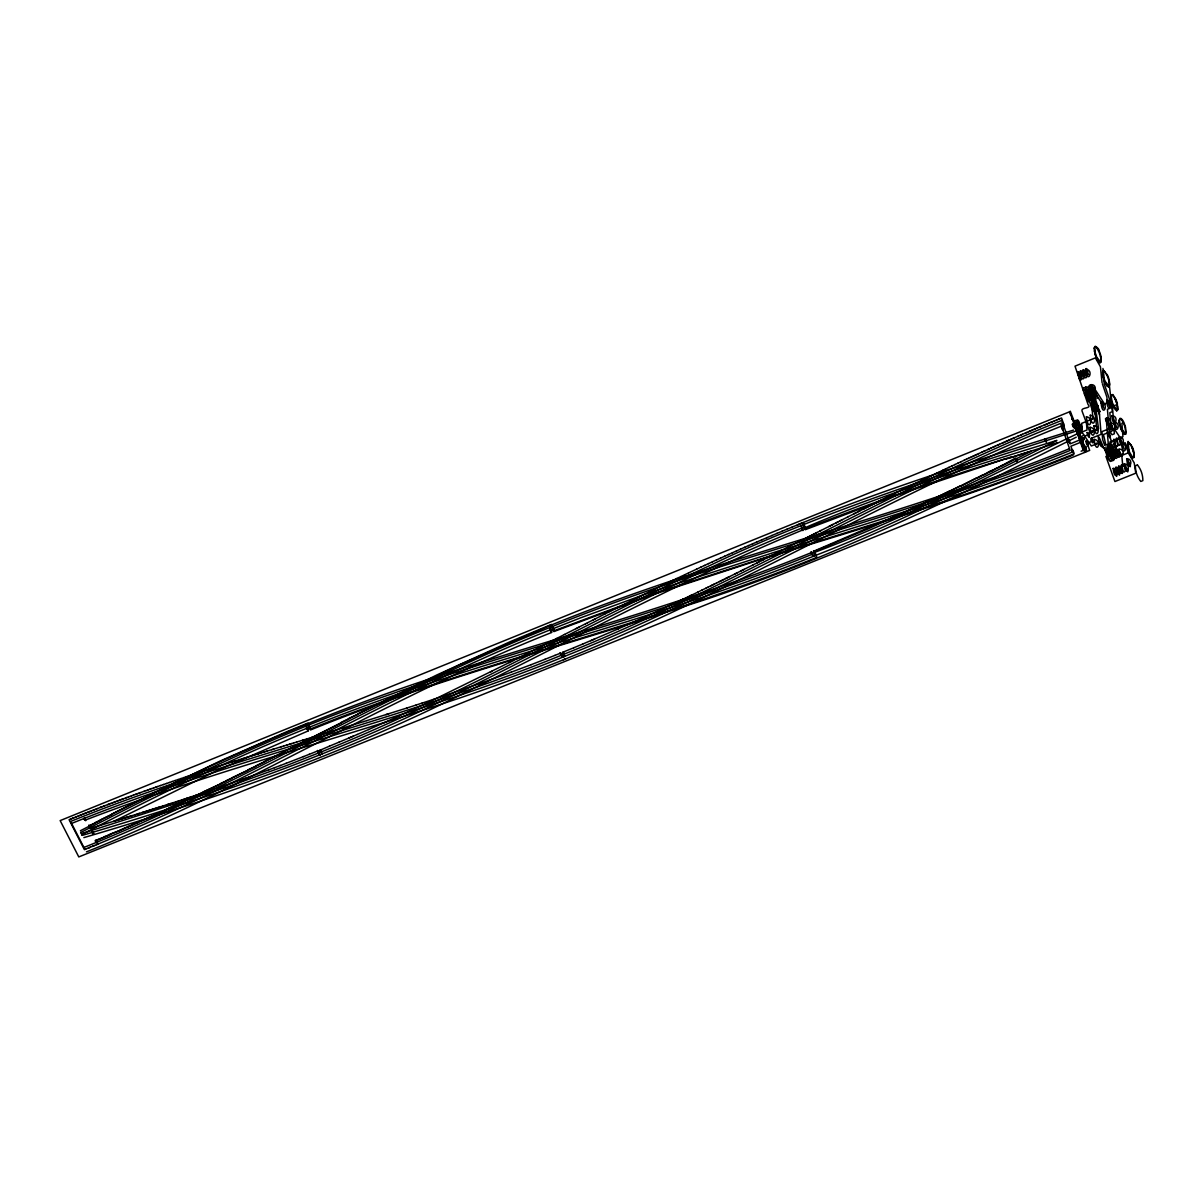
<?xml version="1.0" encoding="UTF-8"?>
<svg xmlns="http://www.w3.org/2000/svg" width="1203" height="1203" viewBox="0 0 1203 1203"><rect width="100%" height="100%" fill="white"/><g stroke="black" fill="none" stroke-linecap="round" stroke-linejoin="round"><path stroke-width="1.5" d="M1094.249 347.983L1094.459 351.171M1099.903 411.697L1099.557 411.697A3.293 3.068 -43.5 0 1 1099.091 410.283L1099.121 410.043M1109.346 383.276L1109.437 385.712M1111.061 399.216L1110.865 396.073M1117.692 408.464L1117.512 410.328M1117.722 409.11L1117.587 407.17M1125.888 432.208L1125.572 434.313M85.669 820.732L85.593 820.145A6.752 6.165 26.8 0 0 84.601 818.16L83.834 818.296A6.752 6.18 26.6 0 0 84.842 820.281C241.532 759.71 409.125 722.567 565.711 658.838M305.863 725.62L305.863 725.544A2.135 2.015 22.7 0 0 306.359 726.672L306.434 726.762M306.554 726.672L306.554 726.672A2.135 2.015 22.8 0 0 306.058 725.589L306.013 725.514M319.442 754.401L319.442 754.326A2.12 2 20.7 0 0 319.938 755.424L320.013 755.529M320.133 755.439L320.133 755.439A2.12 2 20.9 0 0 319.637 754.371L319.652 754.356M1070.144 413.125L1070.114 413.306A3.278 3.068 -43.5 0 0 1070.595 414.779L1070.941 414.719A3.278 3.068 -43.4 0 0 1070.444 413.321L1070.294 413.125M1081.918 432.704L1081.948 432.494A3.263 3.053 -42.3 0 0 1081.452 431.095L1081.121 431.14A3.278 3.053 -42.4 0 0 1081.602 432.554L1081.813 432.764M1084.354 439.471L1084.369 439.26A3.263 3.053 -41.9 0 0 1083.888 437.862L1083.557 437.907A3.263 3.053 -42 0 0 1084.038 439.306L1084.249 439.531M1094.249 348.584L1094.429 347.246M1101.151 361.08L1100.279 362.9M1102.58 372.689L1102.655 371.697M1119.091 420.479L1120.188 418.719M1127.271 444.148L1128.369 442.388M1134.023 456.914L1133.933 454.523M1079.768 425.005L1078.369 424.193A11.594 10.842 -43.1 0 1 1077.467 421.621L1077.572 419.847L1078.745 421.11A11.564 10.827 -42.7 0 1 1079.647 423.682L1080.053 426.373A11.579 10.827 -42.8 0 0 1080.971 428.945L1082.129 430.208L1082.249 428.433A11.549 10.812 -42.4 0 0 1081.347 425.862L1079.978 424.915M1079.933 431.396L1079.903 431.516A3.278 3.053 -42.4 0 0 1080.384 433.035L1080.715 432.99A3.263 3.053 -42.3 0 0 1080.234 431.591L1080.083 431.396M1094.67 346.975L1095.271 352.78A35.443 32.932 -47 0 0 1096.805 357.231L1100.82 362.283L1100.79 355.622A35.098 32.887 -46.3 0 0 1099.256 351.171C1099.722 348.449 1093.467 344.765 1095.602 346.87M1082.369 438.163L1082.339 438.283A3.263 3.053 -42 0 0 1082.82 439.802L1083.151 439.757A3.263 3.053 -41.9 0 0 1082.67 438.358L1082.52 438.163M1102.625 372.208L1103.046 370.93M1097.602 409.591L1097.572 409.712A3.293 3.068 -43.6 0 0 1098.053 411.246L1098.384 411.185A3.293 3.068 -43.5 0 0 1097.903 409.772L1097.722 409.561M1109.407 385.607L1112.339 411.652L1109.843 412.659L1111.211 429.531L1110.264 428.283L1101.978 431.606L1102.64 439.591L1104.7 445.486M1111.963 394.885L1111.181 396.013L1111.888 400.855A35.143 32.586 -44.4 0 0 1113.407 405.246L1117.376 410.223L1117.361 403.652A34.797 32.541 -43.4 0 0 1115.843 399.246L1112.82 394.509L1111.076 395.441M1117.647 409.501L1116.595 410.779M1134.053 457.29L1133.722 451.08A34.526 32.195 -40.6 0 0 1132.234 446.734L1128.279 441.802L1128.294 448.313A34.842 32.24 -41.9 0 0 1129.797 452.659L1132.489 457.08L1133.993 456.824M80.736 832.386L80.721 832.506A2.556 2.331 26.3 0 0 81.293 833.649L81.458 833.814M1071.828 417.892L1071.798 417.952A3.278 3.068 -43.2 0 0 1072.279 419.531L1072.61 419.471A3.278 3.068 -43.1 0 0 1072.114 418.073L1071.933 417.862M1074.775 428.133L1074.82 427.892A3.263 3.068 -42.6 0 0 1074.324 426.479L1073.993 426.418A3.278 3.068 -42.7 0 0 1074.49 427.937L1074.685 428.163M1076.82 431.125L1076.865 430.885A3.263 3.068 -42.4 0 0 1076.369 429.486L1076.038 429.426A3.278 3.068 -42.5 0 0 1076.52 430.945L1076.73 431.17M1109.121 386.328L1105.136 381.321A35.293 32.752 -45.7 0 1 1103.602 376.9L1103.572 370.253L1107.572 375.276A34.947 32.707 -44.8 0 1 1109.106 379.712L1109.798 384.569L1108.58 386.93M1102.925 371.216L1103.933 371.005M1124.549 434.418L1125.542 434.208M1133.677 457.802L1132.414 457.817M89.593 825.484L100.586 820.371M95.052 822.687L112.42 814.311M80.375 830.747L95.488 822.987M1080.595 432.193C991.994 474.102 904.942 520.989 813.138 556.372L812.025 553.455L812.296 554.222C674.266 610.643 528.944 645.605 388.494 695.048C282.103 731.68 180.63 780.627 80.932 832.416M81.999 834.356C155.758 796.311 230.044 759.078 307.126 728.176L307.487 728.928L306.209 726.131M100.135 820.07L152.27 794.191M264.645 761.454L341.396 722.777M111.999 814.01C218.344 759.755 327.938 711.244 441.862 674.988C565.245 634.853 691.033 601.65 811.378 552.613M113.774 821.333L217.773 770.251L308.479 730.792M341.126 722.401L358.103 714.281M283.923 751.649L348.81 719.003M348.554 718.627L460.147 664.537L551.109 625.079M536.824 648.597L541.636 646.146M541.576 646.176L542.598 645.665M542.523 645.695L548.312 642.748M548.252 642.778L554.042 639.831M553.966 639.861L556.899 638.372M556.839 638.402L564.553 634.462M564.478 634.507L576.042 628.613M575.951 628.658L577.004 628.131M577.876 627.68L578.914 627.154M284.239 751.995L255.487 766.085M516.854 658.748L536.869 648.582M576.914 628.161L577.951 627.635M578.823 627.184L585.635 623.74M585.545 623.771L587.56 622.763M587.47 622.808L593.32 619.831M594.192 619.395L595.244 618.853M781.333 550.628L782.551 550.027M784.296 549.124L785.514 548.538M786.266 548.132L787.484 547.53M788.236 547.124L798.341 542.012M799.093 541.621L801.318 540.508M802.055 540.117L803.288 539.5M804.025 539.109L806.266 537.997M807.002 537.606L808.236 536.989M808.972 536.598L810.22 535.997M810.957 535.591L812.205 534.989M812.927 534.583L814.175 533.982M814.912 533.576L816.16 532.974M816.897 532.568L820.13 530.959M820.852 530.568L829.062 526.418M829.784 526.027L831.047 525.41M831.769 525.034L833.032 524.403M835.739 523.019L837.017 522.388M798.1 542.117L799.333 541.515M801.063 540.613L802.296 540.012M803.048 539.606L804.281 539.004M806.01 538.102L807.243 537.5M807.98 537.094L809.228 536.493M809.965 536.102L811.213 535.485M811.95 535.094L813.183 534.478M813.92 534.087L815.168 533.47M815.905 533.079L817.153 532.463M819.86 531.064L821.123 530.448M357.847 713.905L436.96 674.898L510.493 641.545L551.515 624.417L553.696 629.349M264.976 761.785L248.149 769.77M511.2 661.605L509.26 662.582M513.049 660.673L516.899 658.718M593.229 619.876L594.282 619.35M595.154 618.898L600.056 616.417M599.966 616.477L604.883 613.981M836.732 522.508L838.01 521.891M839.724 521.004L840.987 520.373M841.709 519.997L847.965 516.854M767.544 557.591L768.747 557.004M769.514 556.598L773.679 554.523M773.454 554.613L779.589 551.53M779.364 551.621L781.559 550.523M782.311 550.132C879.784 519.47 978.084 490.433 1072.865 451.862L1070.896 446.238L1083.226 441.26L1083.031 438.96M785.273 548.628L786.491 548.027M787.243 547.636L788.476 547.034M828.792 526.538L830.055 525.922M830.777 525.531L832.04 524.914M832.762 524.523L836.01 522.899M837.724 522.012L839.995 520.884M840.717 520.493L841.98 519.876M255.818 766.416L231.653 777.995M604.778 614.041L608.748 612.041M608.628 612.086L610.673 611.064M510.237 662.086L429.591 701.755M511.155 661.62L513.095 660.642M853.664 513.967L854.942 513.335M855.664 512.959L857.95 511.831M858.656 511.455L859.95 510.824M756.732 563.049L757.92 562.463M758.702 562.057L761.86 560.478M762.627 560.072L763.83 559.485M847.679 516.974L853.95 513.831M854.656 513.455L855.95 512.839M761.649 560.568L762.852 559.981M763.619 559.575L767.77 557.5M553.936 631.56L650.958 595.29L769.74 556.508M771.484 555.606C873.152 524.162 975.468 493.892 1074.204 453.832L1073.136 450.794M248.48 770.1L226.164 780.717M610.568 611.124L618.402 607.184M619.259 606.748L621.304 605.726M863.649 508.944L873.964 503.801M857.649 511.952L858.942 511.32M859.649 510.944L865.949 507.816M752.792 565.019L756.943 562.959M757.71 562.553L758.913 561.966M618.297 607.244L619.38 606.703M621.199 605.786L623.244 604.763M623.124 604.823L630.041 601.38M490.283 672.116L492.177 671.169M866.656 507.44L879.979 500.809M741.995 570.417L743.183 569.846M743.95 569.44L753.003 564.929M1015.437 458.824A7.248 6.827 -40.8 0 0 1016.219 461.035L1016.926 461.726L1017.046 460.884A7.233 6.827 -40.4 0 0 1016.264 458.674L1015.573 457.967L996.896 468.403M309.096 727.379C474.463 660.056 650.312 623.199 815.529 555.41L814.416 552.463C896.415 521.576 977.392 480.373 1056.896 440.418C971.934 466.584 885.182 493.245 804.732 527.831L803.544 524.899L801.153 525.876L802.326 528.779L801.995 528.027C677.5 577.696 560.658 643.755 440.042 701.755C325.517 757.935 204.57 799.273 82.421 835.348M151.864 793.875L220.856 760.702L286.991 731.604L308.028 722.988L310.284 727.86M629.921 601.44L636.838 597.996M880.671 500.433L882.987 499.305M878.972 501.305L874.957 503.305M881.994 499.801L879.679 500.929M735.123 573.846L736.296 573.275M737.078 572.869L741.213 570.823M741.003 570.914L744.161 569.365M1002.385 465.215L991.874 470.899M1002.144 465.802L1031.302 451.2L1010.52 457.666M231.999 778.326L220.66 783.439M636.703 598.056L638.778 597.034M639.62 596.613L640.733 596.071M882.686 499.44L883.994 498.809M884.701 498.448L887.017 497.305M887.709 496.944L889.032 496.313M883.694 498.944L885.002 498.313M729.229 576.763L735.319 573.756M736.101 573.35L737.274 572.793M997.122 467.817L989.889 471.877M226.51 781.048L203.232 791.92M638.658 597.094L639.755 596.553M640.597 596.132L641.71 595.59M641.575 595.65L645.605 593.665M889.724 495.952L891.047 495.32M891.739 494.959L893.062 494.328M893.754 493.967L895.077 493.335M886.701 497.44L888.025 496.809M888.716 496.448L890.04 495.816M890.731 495.456L892.055 494.824M721.379 580.643L722.552 580.087M723.334 579.666L728.251 577.245M725.499 578.628L729.424 576.688M988.114 472.283L990.114 471.29M992.114 470.313L976.716 478.358M987.889 472.869L982.821 475.35M221.006 783.755L184.871 800.702M645.47 593.726L648.522 592.222M648.387 592.297L650.477 591.274M896.776 492.478L901.122 490.358M892.746 494.463L894.07 493.831M894.761 493.471L897.092 492.343M716.477 583.049L719.605 581.53M720.402 581.124L721.559 580.568M719.409 581.605L720.582 581.049M722.356 580.147L723.529 579.59M983.046 474.779L960.415 486.283M650.342 591.335L655.364 588.884M902.821 489.516L905.167 488.373M900.806 490.493L903.152 489.365M710.582 585.921L714.507 584.011M716.657 582.974L707.635 587.365M976.926 477.771L950.265 491.17M655.229 588.944L665.169 584.117M906.867 487.531L915.288 483.441M904.851 488.523L907.197 487.395M910.912 485.561L917.318 482.463M701.755 590.222L705.86 588.252M705.68 588.312L707.815 587.29M203.608 792.236L168.33 808.431M665.018 584.192L667.124 583.169M666.973 583.244L669.094 582.222M916.987 482.614L921.393 480.508M697.83 592.117L701.92 590.147M960.626 485.711L927.934 501.756M668.943 582.297L673.018 580.327M923.077 479.666L927.483 477.561M921.047 480.644L923.423 479.516M697.996 592.056L690.146 595.831M672.868 580.402L676.958 578.448M929.182 476.734L931.558 475.621M927.152 477.711L929.528 476.583M688.011 596.838L691.936 594.959M950.46 490.613L915.739 507.44M676.793 578.523L680.898 576.568M933.257 474.794L936.671 473.185M931.227 475.771L933.603 474.644M688.176 596.763L681.139 600.102M680.733 576.643L684.838 574.688M936.325 473.335L939.738 471.726M684.251 598.643L677.214 601.966M684.687 574.763L688.793 572.823M429.606 701.74L399.17 715.905M942.445 470.433L945.874 468.824M939.378 471.877L942.806 470.268M185.262 801.003L164.661 810.13M688.627 572.899L696.717 569.094M945.513 468.975L948.941 467.381M673.289 603.816L677.379 601.906M948.596 467.531L952.024 465.937M669.364 605.65L673.439 603.756M928.115 501.2L900.476 514.448M696.552 569.184L700.687 567.245M951.663 466.087L955.107 464.493M665.424 607.5L669.515 605.605M700.507 567.335L704.657 565.41M957.814 463.23L961.257 461.636M954.746 464.659L958.174 463.065M661.5 609.319L665.575 607.44M168.721 808.732L147.112 818.1M704.477 565.485L708.642 563.56M960.896 461.787L964.34 460.208M657.575 611.139L661.65 609.259M915.904 506.884L868.897 528.523L813.799 551.651M165.052 810.431L137.909 822.205M708.462 563.651L712.627 561.726M966.039 459.426L968.46 458.313M963.979 460.373L966.4 459.26M653.635 612.959L657.71 611.094M712.447 561.816L716.612 559.906M970.144 457.531L972.58 456.418M968.084 458.478L970.52 457.366M649.71 614.748L653.77 612.898M974.265 455.651L976.701 454.539M972.204 456.584L974.641 455.471M649.846 614.703L641.831 618.342M716.432 559.996L720.612 558.087M395.351 717.635L399.201 715.875M976.325 454.704L978.776 453.591M900.626 513.892L814.311 550.959M720.417 558.177L724.612 556.267M395.396 717.605L383.922 722.777M978.4 453.757L981.889 452.193M641.966 618.297L618.207 628.883M724.417 556.357L728.612 554.463M983.573 451.411L985.001 450.779M981.498 452.358L983.964 451.245M728.416 554.553L732.627 552.658M147.518 818.401L132.39 824.641M988.761 449.08L991.212 447.997M987.723 449.546L989.152 448.914M984.625 450.945L988.114 449.381M732.432 552.748L736.642 550.869M992.881 447.245L994.295 446.614M990.821 448.163L993.257 447.065M736.447 550.959L740.657 549.079M994.941 446.328L997.407 445.23M993.904 446.779L995.332 446.148M383.968 722.747L368.659 729.529M740.462 549.169L744.687 547.29M138.315 822.506L127.729 826.687M997.016 445.411L998.445 444.764M998.054 444.945L999.498 444.298M1003.738 442.433L999.107 444.478M1002.279 443.08L1005.843 441.516M744.492 547.395L748.717 545.53M1005.452 441.681L1006.881 441.05M1007.528 440.779L1011.001 439.26M1006.49 441.23L1008.956 440.148M132.811 824.942L124.932 827.905M748.522 545.621L752.762 543.756M1010.595 439.426L1013.046 438.358M368.719 729.499L357.186 734.507M618.312 628.838L582.658 644.086M752.552 543.861L756.807 541.997M1012.64 438.539L1014.069 437.922M128.15 826.972L123.082 828.702M756.597 542.102L761.875 539.816M1013.663 438.087L1018.219 436.118M125.353 828.19L120.33 829.89M123.503 828.987L110.15 834.235M1017.813 436.298L1021.392 434.749M761.649 539.921L766.943 537.636M1020.986 434.93L1022.46 434.298M120.751 830.175L108.225 835.047M348.584 738.176L357.261 734.462M1025.302 433.095L1026.791 432.448M1022.054 434.478L1025.708 432.9M766.717 537.741L772.025 535.47M1032.114 430.178L1029.603 431.26M1028.535 431.712L1031.061 430.629M1026.385 432.629L1028.941 431.531M353.441 736.101L339.005 742.206M771.8 535.576L777.108 533.32M1033.738 429.501L1035.181 428.885M1031.693 430.373L1034.159 429.321M110.571 834.521L104.45 836.626M590.673 640.748L594.628 639.079M1036.775 428.223L1039.197 427.2M1034.76 429.08L1037.197 428.042M108.661 835.333L95.172 840.566A6.722 6.15 25.6 0 0 96.165 842.536L96.962 842.551A6.722 6.135 25.7 0 0 95.939 840.431L95.849 840.295M776.882 533.425L782.221 531.185M1038.775 427.381L1040.204 426.779M1039.783 426.96L1041.212 426.343M104.887 836.912L95.939 840.641M781.98 531.29L787.318 529.049M1040.79 426.539L1044.324 425.05M1044.971 424.794L1047.618 423.682M1043.903 425.245L1045.392 424.599M339.081 742.161L329.411 746.176M582.748 644.056L573.756 647.77M787.078 529.17L792.431 526.944M1048.775 423.2L1046.069 424.343M83.879 847.468C244.299 783.348 391.201 690.251 551.891 626.718L553.185 629.635L552.809 628.808L580.823 617.756L649.951 592.462L784.551 549.049M1050.7 422.418L1052.339 421.742M1048.339 423.396L1051.136 422.238M96.511 844.686C251.698 781.243 394.599 691.605 550.508 629.74L550.854 630.552L549.651 627.65C719.514 558.012 900.145 519.591 1070.174 450.418L1060.64 423.411C890.07 491.666 733.183 589.365 562.448 657.229L561.169 654.387L561.53 655.184C401.351 720.717 230.841 756.191 70.586 821.469L84.887 849.423L94.466 845.529M548.869 626.011C718.627 556.387 899.182 517.982 1069.106 448.824M792.206 527.049L803.228 522.538L805.243 527.515M1056.535 420.027L1059.061 418.99M1054.264 420.96L1056.971 419.847M1051.903 421.937L1054.7 420.764M1061.136 426.253C890.746 494.418 733.995 591.951 563.455 659.725M329.502 746.146L319.848 750.326A6.767 6.376 20.7 0 0 320.795 752.356L321.472 753.003L321.562 752.221A6.752 6.376 21.1 0 0 320.615 750.176L319.818 750.176M573.846 647.755L562.869 652.206M90.27 847.243L88.3 848.04M92.36 846.386L98.06 844.055L96.451 841.077M797.318 524.944C887.378 487.636 980.716 459.215 1073.602 430.072M1058.625 419.17L1060.038 418.584M1059.602 418.779L1061.542 417.967L1063.738 424.178M551.621 632.492C391.998 695.845 245.908 788.221 86.436 851.859M1084.204 389.607L1086.294 392.704M1086.971 388.479L1095.061 409.997L1096.82 430.674M1091.241 395.05L1095.271 393.411L1102.234 403.742L1103.753 408.148M1069.602 411.712L1070.339 411.411L1084.82 448.463L1084.309 449.922L1081.136 451.2M1070.369 411.471L60.15 820.596L78.781 856.927L1086.489 451.711L1086.068 446.719M554.162 630.718L654.928 593.154L772.717 555.094M320.765 752.116C454.493 698.838 578.989 625.876 709.514 565.681C828.957 508.298 956.024 469.907 1081.677 429.26M70.646 819.078L69.082 819.694L84.39 849.619L85.684 849.092M1092.189 409.982L1093.542 409.637L1095.572 415.456M71.594 823.438L84.285 818.371M805.589 529.004L805.559 528.854A7.023 6.797 -30.2 0 0 804.732 526.673L804.055 525.982L803.92 526.824A7.038 6.812 -31.3 0 0 804.747 529.004C869.273 503.636 938.445 479.441 1006.355 458.463M802.897 530.598L802.326 529.952A7.038 6.812 -31.1 0 1 801.514 527.771L801.649 526.929L802.326 527.606A7.023 6.797 -30 0 1 803.153 529.786C688.432 577.124 577.56 636.823 465.817 692.251C343.863 753.785 214.736 799.228 83.864 837.604M805.153 529.741L893.588 496.283L1010.761 457.08M1073.813 421.261L1076.429 420.193C1079.843 428.975 1079.422 439.245 1085.617 446.914M1115.587 405.05L1112.399 406.343L1113.286 417.606L1116.655 427.336M1075.527 424.298L1076.505 423.907M1092.941 418.794L1081.692 423.336L1082.174 429.05L1081.151 427.411M1075.497 428.99L1079.677 426.689M1107.737 419.636L1106.354 420.208L1108.7 449.11M1080.309 432.313L1082.309 431.501M1082.429 431.847L1087.031 429.982L1086.324 421.606M1076.234 437.2C950.024 500.268 822.702 562.478 687.815 605.229C562.057 646.928 433.306 679.845 310.434 729.995M1095.557 429.697L1096.64 429.245M1084.61 436.208L1089.723 434.148L1089.557 432.103L1092.61 430.885L1092.73 432.328M1084.249 438.163L1070.053 443.892L1061.768 420.418C891.197 488.493 734.341 586.087 563.831 654.252M1082.745 439.08L1083.963 438.584M71.218 818.837L72.36 818.401M70.391 819.168L71.473 818.747M309.893 729.229L309.803 729.093A6.782 6.421 22.4 0 1 308.87 727.033L308.945 726.251L309.652 726.898A6.782 6.406 22.7 0 1 310.585 728.943C471.802 663.605 652.402 624.733 816.882 557.335L815.002 552.342M1096.805 443.787L1091.347 445.982L1080.339 429.787L1078.565 422.644M1117.858 439.862L1115.091 440.975L1115.437 445.321L1118.895 455.275L1113.376 457.486L1108.279 444.042M1110.625 458.599L1110.279 453.681L1107.091 444.524M73.022 818.115L74.255 817.634M72.09 818.491L73.278 818.025M73.984 817.724L76.3 816.822M76.045 816.912L78.436 815.965M554.929 655.394L560.553 653.139M309.231 754.341L317.953 750.837M1073.437 454.899C973.964 495.11 871.032 525.726 768.537 557.124M78.165 816.055L79.488 815.544M79.233 815.634L82.556 814.326M80.541 815.123L81.563 814.717M555.004 655.364L545.004 659.304M303.457 756.612L309.336 754.281M82.3 814.416L84.466 813.574M84.21 813.664L85.368 813.228M85.112 813.303L86.255 812.867M85.999 812.957L88.014 812.19M303.562 756.567L286.088 763.334M88.646 811.935L89.789 811.499M545.064 659.289L531.079 664.703M87.759 812.266L88.902 811.845M89.548 811.574L91.639 810.777M91.383 810.867L93.548 810.04M93.293 810.13L94.511 809.664M94.255 809.754L96.451 808.912M96.21 809.002L97.428 808.536M97.187 808.627L100.315 807.424M100.075 807.514L101.263 807.063M101.022 807.153L102.21 806.702M101.969 806.792L104.09 805.995M103.849 806.07L105.037 805.634M531.14 664.688L511.17 672.191M104.796 805.709L108.796 804.221M280.299 765.544L286.209 763.288M107.608 804.657L110.676 803.499M274.495 767.725L280.419 765.484M110.435 803.589L112.571 802.792M112.345 802.867L113.533 802.431M113.293 802.521L115.458 801.709M115.217 801.8L117.383 801.003M268.69 769.875L274.63 767.664M117.157 801.078L118.345 800.642M118.12 800.717L120.27 799.92M120.044 800.01L121.232 799.574M120.992 799.649L122.18 799.228M511.2 672.191L495.2 678.041M268.825 769.815L254.149 775.198M121.954 799.303L123.127 798.867M122.901 798.957L126.932 797.484M125.744 797.905L128.826 796.792M128.601 796.867L131.698 795.754M131.473 795.83L133.623 795.048M133.398 795.138L135.548 794.356M135.322 794.431L137.473 793.664M137.247 793.739L139.398 792.972M495.23 678.041L479.215 683.755M251.247 776.251L254.299 775.138M248.329 777.288L251.382 776.176M139.187 793.048L140.36 792.627M248.48 777.228L242.51 779.364M140.149 792.702L144.225 791.258M245.562 778.266L239.592 780.401M144.014 791.333L146.165 790.566M145.939 790.642L148.089 789.89M147.879 789.965L150.014 789.213M479.23 683.755L443.155 696.146M236.675 781.424L239.743 780.326M149.804 789.288L151.954 788.536M151.743 788.597L153.879 787.86M233.758 782.446L236.826 781.364M153.668 787.935L155.804 787.183M155.608 787.258L157.743 786.506M230.841 783.469L233.908 782.386M157.533 786.582L160.646 785.499M230.991 783.394L225.006 785.484M160.435 785.574L163.548 784.506M222.089 786.491L225.156 785.424M163.352 784.567L166.465 783.499M166.255 783.574L169.367 782.506M219.157 787.499L222.239 786.416M169.172 782.567L172.285 781.514M216.239 788.491L219.322 787.424M172.089 781.574L175.202 780.521M213.322 789.484L216.405 788.416M210.405 790.476L213.487 789.409M175.006 780.597L178.134 779.544M210.57 790.401L204.555 792.431M177.939 779.604L181.052 778.552M180.871 778.627L183.984 777.574M207.653 791.379L201.638 793.409M183.788 777.634L186.916 776.597M443.17 696.146L434.133 699.154M198.721 794.386L201.818 793.333M186.721 776.657L188.871 775.95M188.676 776.01L190.826 775.303M195.788 795.348L198.901 794.311M190.63 775.364L192.781 774.657M192.6 774.717L194.736 774.01M434.148 699.154L422.088 703.108M193.848 795.995L195.969 795.273M191.894 796.642L194.029 795.92M194.555 774.07L196.691 773.364M196.51 773.424L198.66 772.717M198.48 772.777L200.615 772.085M189.954 797.273L192.074 796.566M190.134 797.198L184.104 799.198M200.435 772.146L202.57 771.439M202.405 771.499L204.54 770.807M422.103 703.093L416.058 705.063M186.239 798.476L188.179 797.845M182.149 799.83L184.285 799.108M204.36 770.867L206.51 770.161M206.33 770.221L208.465 769.529M178.255 801.093L182.345 799.739M208.299 769.589L210.435 768.897M210.269 768.958L213.382 767.935M416.088 705.048L407.005 707.981M176.3 801.724L178.435 801.018M172.39 802.972L176.495 801.634M213.217 767.995L216.345 766.988M216.164 767.048L219.292 766.04M407.05 707.966L366.81 720.612M170.435 803.604L172.585 802.897M170.631 803.529L162.585 806.115M166.51 804.867L168.465 804.236M219.126 766.1L222.254 765.108M222.089 765.153L225.217 764.161M225.051 764.221L228.164 763.228M228.014 763.273L232.119 761.965M159.849 806.957L156.706 807.965M160.631 806.732L162.796 806.025M157.894 807.574L158.871 807.273M159.653 807.048L160.841 806.642M231.968 762.025L235.081 761.033M234.931 761.093L240.029 759.484M385.952 714.642L386.96 714.326M387.967 714.011L388.975 713.695M154.766 808.581L155.939 808.19M152.811 809.198L153.999 808.807M150.886 809.799L152.059 809.408M153.789 808.897L154.961 808.506M155.728 808.281L156.916 807.89M149.924 810.1L151.097 809.724M1006.114 459.05L1057.648 442.569M238.886 759.845L242.014 758.867M242.856 758.612L243.998 758.251M148.014 810.702L149.187 810.326M151.849 809.499L153.022 809.108M144.39 811.814L142.21 812.521M148.225 810.611L145.142 811.604M148.977 810.401L150.134 810.025M143.202 812.205L145.352 811.514M241.863 758.913L243.006 758.552M243.848 758.296L244.991 757.935M245.833 757.679L246.961 757.319M244.841 757.98L245.968 757.634M246.826 757.364L250.931 756.086M251.788 755.83L252.916 755.469M146.315 811.213L147.277 810.912M142.435 812.431L138.15 813.784M139.413 813.363L137.112 814.1M250.795 756.131L251.923 755.77M252.78 755.514L253.908 755.153M254.765 754.898L256.886 754.236M256.75 754.281L257.878 753.935M253.773 755.213L254.901 754.852M258.735 753.664L260.856 753.003M263.848 752.086L260.72 753.063M366.87 720.597L363.802 721.544M363.862 721.529L357.772 723.409M135.007 814.747L137.337 814.01M127.323 817.108L124.45 818.01M128.947 816.626L130.15 816.235M131.924 815.709L135.232 814.657M130.916 816.025L132.135 815.619M257.743 753.98L258.871 753.619M264.705 751.83L266.825 751.168M354.75 724.341L357.832 723.379M263.713 752.131L264.84 751.785M266.69 751.213L271.803 749.634M272.66 749.379L273.788 749.033M125.548 817.649L126.42 817.378M127.082 817.198L128.24 816.822M122.751 818.536L123.834 818.19M128.014 816.912L129.172 816.536M129.924 816.326L131.142 815.935M120.15 819.333L121.262 818.972M121.894 818.807L122.977 818.446M119.262 819.619L120.375 819.243M121.022 819.063L122.12 818.717M123.608 818.281L124.691 817.92M271.667 749.68L272.795 749.334M273.667 749.078L280.765 746.898M280.645 746.943L281.758 746.582M283.758 745.98L281.637 746.627M342.705 728.026L354.825 724.311M283.637 746.025L286.75 745.063M287.622 744.807L290.735 743.845M291.743 743.544L289.622 744.191M293.727 742.928L291.622 743.589M296.735 742.025L293.622 742.973M328.66 732.311L331.757 731.364M331.667 731.394L333.757 730.747M333.682 730.792L335.772 730.146M336.69 729.86L342.78 727.995M118.345 819.89L119.488 819.514M114.511 821.063L115.744 820.672M116.465 820.461L118.586 819.799M114.751 820.972L91.217 828.145L90.045 826.16M115.503 820.762L116.706 820.371M286.63 745.108L287.743 744.762M296.615 742.056L302.72 740.191M303.622 739.935L306.72 738.988M311.622 737.499L314.735 736.552M315.637 736.281L318.735 735.334M319.637 735.063L328.75 732.281M335.682 730.176L336.765 729.83M312.735 737.153L306.615 739.018M322.735 734.116L323.742 733.8M324.75 733.499L325.742 733.198M326.75 732.898L327.742 732.582M302.615 740.236L303.727 739.89M314.63 736.582L315.727 736.236M318.63 735.364L319.742 735.018M1108.61 387.035L1106.85 385.622M1116.85 410.915L1115.106 409.516M1099.211 409.997L1099.422 410.223A3.293 3.068 -43.4 0 1 1099.888 411.637M1120.158 418.614L1122.023 420.479M1103.647 370.81L1104.835 371.772M1111.918 394.779L1112.79 395.411M1095.557 346.78L1096.504 347.652M1102.068 382.719L1100.429 366.795L1095.362 357.877L1075.001 366.163L1088.023 404.464C1092.444 408.99 1080.625 406.93 1082.023 411.005L1089.993 432.433L1098.519 428.779L1096.189 410.719A29.248 27.218 -44.1 0 1 1094.85 406.87L1093.933 402.373L1090.279 397.637A29.218 27.203 -44.8 0 1 1088.926 393.772L1088.76 388.479L1093.677 387.306L1104.76 404.283L1107.286 402.133L1106.895 397.201L1102.414 383.937M82.3 835.348L82.33 835.363A1.85 1.684 26.2 0 1 81.819 834.401L81.789 834.401M1128.85 442.569L1130.188 444.133M1099.542 362.704L1098.189 361.095M1132.143 457.666L1131.467 456.824M1112.76 395.321L1113.452 396.163M1096.144 347.216L1096.85 348.073M1123.677 433.757L1122.97 432.764M1107.226 386.148L1105.106 382.599M1113.076 395.652L1114.85 398.494M563.35 652.161L562.628 652.447A6.827 6.617 4 0 0 563.53 654.537L564.192 655.214L564.312 654.402A6.827 6.617 5.4 0 0 563.425 652.297L563.44 652.297M1131.497 456.929L1130.068 454.554M1096.82 347.968L1098.61 351.126M1119.888 467.486L1121.617 472.177M1114.429 469.531L1116.068 474.478M1070.58 414.208L1074.189 424.448L1073.211 425.651L1076.444 430.223M1074.174 424.433L1084.76 452.403M1084.82 448.463L1086.895 451.531L1089.677 450.403L1087.181 443.305L1091.076 441.742L1090.805 438.493L1101.106 434.343L1099.106 409.847L1093.046 392.389L1092.535 386.223M1109.301 405.922L1107.692 401.366M1089.753 387.351L1099.512 414.93M1086.895 370.088L1088.52 374.644M1102.113 444.313C1093.978 423.546 1101.271 452.884 1101.256 444.614A7.308 6.812 -41.7 0 0 1102.008 446.839L1102.655 447.546L1102.835 446.689A7.293 6.812 -41.4 0 0 1102.083 444.463M1130.158 444.042L1130.895 445.29M89.819 826.867L90.27 827.619M1111.933 449.29L1111.271 448.599L1111.091 449.456A7.308 6.812 -41.4 0 0 1111.858 451.681L1112.504 452.388L1112.685 451.531A7.293 6.797 -41.1 0 0 1111.933 449.305M1122.339 420.93L1123.076 422.298M1114.444 408.569L1113.707 407.2M1130.504 444.599L1131.888 447.336A34.496 32.165 -40.6 0 1 1133.391 451.681M1097.873 360.629L1097.121 359.246M1106.174 384.674L1105.437 383.291M96.045 841.483L96.496 842.311M1122.294 431.697L1121.572 430.253M1106.204 373.772L1106.595 374.524M1123.046 422.193L1123.407 422.975M1113.737 407.291L1113.046 405.787A35.113 32.556 -44.4 0 1 1111.527 401.396M1130.113 454.644L1129.422 453.155A34.812 32.225 -41.9 0 1 1127.963 448.914L1127.331 445.862M319.787 754.898L318.449 752.146L318.825 752.883L287.051 765.349L225.969 787.484L81.563 833.694M1106.549 374.434L1107.256 375.953A34.917 32.692 -44.8 0 1 1108.775 380.374M1096.79 358.539L1097.166 359.351M1114.82 398.388L1115.196 399.185M322.028 753.995L320.705 751.274L321.051 751.98M84.721 819.228L84.3 818.371C241.577 755.95 408.118 720.702 564.703 656.342L563.47 653.424L563.801 654.267M92.631 832.265L93.037 833.108M309.382 727.274L309.727 727.995L308.449 725.229M1104.775 381.877L1105.136 382.704M1123.376 422.885L1123.722 423.697A34.631 32.346 -41.9 0 1 1125.241 428.057L1125.888 431.697M1121.256 429.546L1121.617 430.358M1098.58 351.02L1098.94 351.847A35.067 32.857 -46.2 0 1 1100.474 356.299M1094.414 351.065L1094.956 353.471A35.413 32.902 -47 0 0 1096.459 357.817L1096.82 358.644M1115.166 399.08L1115.512 399.892A34.767 32.511 -43.3 0 1 1117.031 404.298M1089.948 391.441L1090.85 393.065L1092.429 392.434L1089.662 385.095L1088.414 386.945L1093.587 401.817M1079.121 378.599C1084.685 384.96 1078.053 366.073 1077.798 374.825M1084.384 393.697C1084.52 396.509 1088.189 394.975 1086.565 392.825M1016.249 459.847L1016.565 460.719M1076.023 429.697L1083.286 450.328M1081.332 372.283L1082.941 376.885M1088.113 391.261L1091.392 400.674M1107.346 446.463L1110.58 455.742M1093.437 409.486L1091.181 402.81M1105.888 445.005L1103.452 434.539L1110.053 431.877L1111.978 434.749L1114.339 433.787L1113.918 428.433L1120.339 437.937L1124.143 448.96M1086.535 391.892L1089.828 401.306M1105.783 447.095L1109.016 456.358M1078.474 373.201L1080.159 378.028M1084.971 392.539L1088.249 401.952M1104.219 447.711L1107.452 456.99M1099.677 441.832L1108.685 455.441L1111.497 454.313L1111.377 452.899M1125.587 465.531L1127.121 469.982M1122.835 466.614L1121.647 454.178L1123.091 453.591L1123.797 454.644L1129.015 452.554L1128.143 441.396M1094.399 388.704L1097.677 398.133M1113.587 443.952L1116.82 453.23M1111.873 442.599L1109.587 436.012L1107.437 409.276L1110.098 408.208L1109.331 398.734L1104.204 383.907L1102.956 368.464M1092.835 389.351L1096.098 398.764M1112.023 444.569L1115.256 453.862M1110.685 443.11L1113.001 449.772M1091.256 389.983L1094.535 399.396M1110.459 445.2L1113.692 454.478M1084.129 371.186L1085.723 375.757M1109.482 443.561L1111.888 450.493M1117.316 468.839L1118.865 473.275M1128.083 460.313L1129.632 464.809M1045.648 440.298L1045.933 441.275M1083.076 389.937C1081.437 387.787 1085.106 386.238 1085.241 389.05L1092.189 409.727L1092.941 418.93M1117.226 405.065L1117.001 404.193A34.767 32.511 -43.3 0 0 1115.482 399.802M1108.745 380.268L1108.971 381.14M1119.782 425.276L1119.256 422.915M1100.429 356.208L1100.67 357.08M1111.331 400.629L1111.557 401.501A35.113 32.556 -44.4 0 0 1113.076 405.892M1103.061 376.689L1103.286 377.562A35.263 32.737 -45.7 0 0 1104.82 381.983M1133.572 452.433L1133.346 451.576A34.496 32.165 -40.6 0 0 1131.858 447.245M1102.895 375.922L1103.091 376.795M1117.181 404.96L1117.392 405.817M1108.94 381.05L1109.271 382.659M1111.166 399.862L1111.377 400.734M1100.625 356.975L1100.835 357.847M1133.542 452.343L1133.737 453.185M1109.106 381.817L1109.377 383.381M1111.031 399.125L1111.211 399.967M1100.79 357.757L1100.971 358.599M1102.925 376.013L1102.64 374.449M1133.707 453.095L1133.873 453.922M1117.346 405.727L1117.527 406.569M1100.94 358.509L1101.076 359.321M1133.843 453.832L1133.978 454.629M1127.467 446.674L1127.271 445.2M1117.497 406.464L1117.632 407.276M1119.151 422.208L1119.301 423.02M1101.046 359.231L1101.181 360.629M1102.58 373.772L1102.685 374.554M1119.196 422.313L1119.061 420.93M1081.933 439.035L1081.708 436.403L1083.888 435.17M1096.745 443.005L1096.82 443.997M1091.873 438.072L1092.023 439.877M1110.294 445.892L1109.978 441.892L1122.94 436.674L1121.888 423.261M1121.301 429.651A34.962 32.391 -43.1 0 1 1119.782 425.276M1096.504 357.923A35.413 32.902 -47 0 1 1094.956 353.471M1068.159 439.396L1068.189 439.832A7.308 6.842 -42 0 0 1068.956 442.057L1069.602 442.764L1069.783 441.907A7.293 6.827 -41.7 0 0 1069.016 439.681L1068.159 439.396M1071.753 449.546L1071.783 449.982A7.293 6.827 -41.4 0 0 1072.55 452.208L1073.196 452.914L1073.377 452.057A7.278 6.812 -41.1 0 0 1072.61 449.832L1071.753 449.546M1072.399 424.163L1072.414 424.599A7.323 6.857 -42.9 0 0 1073.181 426.839L1073.843 427.561L1074.023 426.689A7.308 6.857 -42.6 0 0 1073.256 424.448L1072.399 424.163M1075.677 422.418L1075.708 422.854A7.338 6.857 -43 0 0 1076.474 425.095L1077.121 425.817L1077.302 424.945A7.323 6.857 -42.7 0 0 1076.535 422.704L1075.693 422.313M1077.647 371.697L1077.677 372.148A7.413 6.932 -45.9 0 0 1078.444 374.419L1079.106 375.141L1079.286 374.253A7.398 6.917 -45.7 0 0 1078.52 371.983L1077.662 371.577M1080.489 370.75L1080.505 371.201A7.413 6.932 -45.9 0 0 1081.286 373.471L1081.933 374.193L1082.114 373.321A7.398 6.917 -45.7 0 0 1081.347 371.05L1080.489 370.644M1083.286 369.667L1083.317 370.118A7.413 6.932 -45.9 0 0 1084.083 372.389L1084.73 373.11L1084.926 372.223A7.398 6.917 -45.7 0 0 1084.144 369.953L1083.286 369.667M1083.993 446.99L1084.023 447.426A7.293 6.827 -41.5 0 0 1084.775 449.651L1085.437 450.358L1085.602 449.501A7.293 6.812 -41.2 0 0 1084.85 447.275L1083.993 446.99M1085.963 441.125L1086.098 442.283A11.549 10.782 -41.9 0 0 1087.001 444.839L1088.159 446.087L1088.264 444.328A11.519 10.782 -41.4 0 0 1087.362 441.772L1085.963 441.125M1086.068 368.584L1086.083 369.035A7.413 6.932 -46 0 0 1086.865 371.306L1087.723 371.306A7.398 6.932 -45.8 0 0 1086.926 368.87L1086.068 368.584M1087.151 432.524L1087.271 433.666A11.579 10.797 -42.4 0 0 1088.174 436.238L1089.347 437.486L1089.452 435.727A11.534 10.797 -41.9 0 0 1088.55 433.155L1087.151 432.524M1090.414 393.546L1090.429 393.998A7.383 6.887 -44.5 0 0 1091.196 396.253L1091.858 396.96L1092.038 396.088A7.368 6.887 -44.3 0 0 1091.271 393.832L1090.414 393.546M1091.768 440.072L1091.783 440.509A7.308 6.827 -41.9 0 0 1092.55 442.749L1093.407 442.749A7.293 6.827 -41.6 0 0 1092.625 440.358L1091.768 439.967M1092.61 407.997L1092.64 408.434A7.368 6.872 -43.7 0 0 1093.407 410.689L1094.053 411.396L1094.234 410.524A7.353 6.872 -43.5 0 0 1093.467 408.283L1092.61 407.997M1096.324 406.644L1096.354 407.08A7.368 6.872 -43.8 0 0 1097.121 409.336L1097.768 410.058L1097.948 409.185A7.353 6.872 -43.5 0 0 1097.181 406.93L1096.324 406.644M1097.422 405.456L1097.422 405.516A3.293 3.068 -43.8 0 0 1097.903 406.93L1098.249 406.87A3.293 3.068 -43.7 0 0 1097.753 405.456L1097.422 405.396M1101.407 402.253L1101.437 402.689A7.383 6.872 -44 0 0 1102.204 404.945L1102.85 405.652L1103.031 404.779A7.368 6.872 -43.8 0 0 1102.264 402.539L1101.407 402.253M549.966 629.049L550.012 629.575A6.857 6.662 6 0 0 550.914 631.68L551.591 632.342L551.696 631.53A6.842 6.647 7.5 0 0 550.809 629.425L549.966 629.049M552.297 628.131L552.342 628.658A6.857 6.662 5.7 0 0 553.245 630.763L553.921 631.44L554.027 630.628A6.842 6.662 7.2 0 0 553.139 628.507L552.297 628.131M1105.542 418.719L1105.557 419.155A7.353 6.857 -43.1 0 0 1106.324 421.396L1106.971 422.118L1107.151 421.245A7.338 6.842 -42.8 0 0 1106.399 419.005L1105.542 418.719M1106.82 399.802L1106.85 400.238A7.383 6.872 -44.1 0 0 1107.602 402.494L1108.264 403.2L1108.444 402.343A7.368 6.872 -43.9 0 0 1107.677 400.088L1106.82 399.802M1108.429 449.215L1108.444 449.636A7.308 6.812 -41.4 0 0 1109.211 451.862L1109.858 452.569L1110.038 451.711A7.293 6.812 -41.1 0 0 1109.271 449.486L1108.429 449.215M1108.775 434.509L1108.79 434.945A7.338 6.827 -42.2 0 0 1109.557 437.185L1110.204 437.892L1110.384 437.02A7.323 6.827 -41.9 0 0 1109.632 434.794L1108.775 434.509M1110.053 423.997L1110.083 424.433A7.353 6.842 -42.8 0 0 1110.835 426.674L1111.482 427.381L1111.662 426.524A7.338 6.842 -42.5 0 0 1110.91 424.283L1110.053 423.997M1110.564 451.441L1110.58 451.877A7.308 6.797 -41.3 0 0 1111.346 454.087L1111.993 454.794L1112.173 453.937A7.293 6.797 -41 0 0 1111.422 451.711L1110.564 451.441M1112.173 448.328L1112.204 448.764A7.308 6.812 -41.4 0 0 1112.955 450.99L1113.722 451.621L1113.121 447.546L1125.121 442.719L1126.82 448.027A56.391 52.06 -42.3 0 0 1128.85 453.892L1134.203 462.854L1135.767 473.2L1114.94 481.531L1105.903 456.388L1110.249 461.426L1113.752 460.298L1114.73 455.125L1113.783 450.839A7.293 6.812 -41.2 0 0 1113.031 448.614L1112.189 448.208M560.282 652.883L560.327 653.409A6.827 6.617 4.3 0 0 561.215 655.5L562.042 655.515A6.827 6.617 5.6 0 0 561.124 653.259L560.312 652.718M1115.241 473.02L1115.271 473.456A7.278 6.767 -40.1 0 0 1116.023 475.666L1116.67 476.358L1116.85 475.516A7.263 6.767 -39.8 0 0 1116.098 473.305L1115.256 472.899M1118.053 471.847L1118.083 472.283A7.278 6.767 -40.2 0 0 1118.835 474.493L1119.482 475.185L1119.662 474.343A7.263 6.767 -39.9 0 0 1118.91 472.117L1118.068 471.726M1119.422 419.847L1120.113 424.659A34.992 32.421 -43.1 0 0 1121.632 429.02L1125.587 433.982L1125.572 427.441A34.661 32.361 -42 0 0 1124.053 423.065C1123.737 421.351 1119.978 415.411 1119.422 419.847M1120.805 470.749L1120.835 471.17A7.293 6.767 -40.3 0 0 1121.587 473.38L1122.429 473.396A7.278 6.767 -40 0 0 1121.662 471.02L1120.82 470.629M1126.324 468.538L1126.339 468.975A7.293 6.767 -40.4 0 0 1127.091 471.185L1127.737 471.892L1127.918 471.035A7.278 6.767 -40.1 0 0 1127.166 468.824L1126.324 468.538M1128.82 463.335L1128.85 463.772A7.308 6.782 -40.7 0 0 1129.602 465.997L1130.234 466.689L1130.429 465.847A7.293 6.782 -40.4 0 0 1129.677 463.621L1128.82 463.335M1080.264 371.817C1081.903 388.013 1088.895 371.411 1080.264 371.817M1083.061 370.674C1084.67 386.885 1091.677 370.268 1083.061 370.674M1085.843 369.547C1087.452 385.757 1094.459 369.141 1085.843 369.547M1085.542 386.945C1087.151 403.08 1094.144 386.539 1085.542 386.945M1086.399 416.794C1088.249 434.072 1095.061 417.817 1086.399 416.794M1090.264 415.23C1092.098 432.524 1098.925 416.253 1090.264 415.23M1091.106 384.674C1092.715 400.825 1099.707 384.268 1091.106 384.674M1090.068 427.276C1091.903 444.524 1098.715 428.283 1090.068 427.276M1093.918 425.727C1095.753 442.975 1102.565 426.734 1093.918 425.727M1094.204 439.411C1096.038 456.614 1102.835 440.433 1094.204 439.411M1101.106 403.11C1102.685 419.185 1109.677 402.704 1101.106 403.11M1106.655 400.87C1108.219 416.945 1115.226 400.464 1106.655 400.87M1106.309 418.118C1107.888 434.133 1114.865 417.697 1106.309 418.118M1108.489 424.539C1110.083 440.524 1116.985 424.118 1108.489 424.539M1107.993 453.606C1109.572 469.471 1116.489 453.185 1107.993 453.606M1111.271 423.411C1112.85 439.396 1119.828 422.99 1111.271 423.411M1110.745 452.508C1112.324 468.373 1119.256 452.087 1110.745 452.508M1111.858 415.877C1113.422 431.907 1120.414 415.471 1111.858 415.877M1114.023 422.298C1115.587 438.298 1122.564 421.892 1114.023 422.298M1113.662 439.456C1115.226 455.381 1122.188 439.035 1113.662 439.456M1116.444 438.328C1118.008 454.268 1124.97 437.922 1116.444 438.328M1113.512 451.396C1115.076 467.275 1122.008 450.975 1113.512 451.396M1113.151 468.418C1114.715 484.223 1121.632 467.997 1113.151 468.418M1116.264 450.283C1117.828 466.162 1124.775 449.862 1116.264 450.283M1115.903 467.305C1117.467 483.125 1124.384 466.884 1115.903 467.305M1119.196 437.23C1120.745 453.17 1127.722 436.809 1119.196 437.23M1119.031 449.185C1120.579 465.065 1127.527 448.764 1119.031 449.185M1118.655 466.208C1120.219 482.027 1127.136 465.787 1118.655 466.208M1121.527 443.952C1123.076 459.862 1130.038 443.546 1121.527 443.952M1121.407 465.11C1122.955 480.929 1129.903 464.674 1121.407 465.11M1126.67 458.809C1128.203 474.644 1135.151 458.388 1126.67 458.809M1124.173 463.997C1125.707 479.832 1132.655 463.576 1124.173 463.997M811.168 551.921L811.213 552.448A7.007 6.767 -29 0 0 812.04 554.613L812.702 555.29L812.852 554.463A6.992 6.767 -27.9 0 0 812.025 552.312L811.168 551.921M88.857 825.363L88.947 825.935A6.737 6.165 26.2 0 0 89.939 827.92L90.691 827.784A6.737 6.15 26.4 0 0 89.699 825.799L88.872 825.288M92.075 831.604L92.165 832.19A6.722 6.165 25.9 0 0 93.157 834.175L93.909 834.04A6.722 6.15 26.1 0 0 92.917 832.055L92.105 831.484M813.559 550.929L813.589 551.47A7.007 6.767 -29.2 0 0 814.416 553.621L815.258 553.636A6.992 6.767 -28.1 0 0 814.401 551.32L813.559 550.929M306.554 727.379L306.63 727.965A6.782 6.421 22.4 0 0 307.577 730.026L308.269 730.672L308.344 729.875A6.782 6.406 22.8 0 0 307.397 727.83L306.554 727.379M1044.821 438.704L1044.836 439.26A7.293 6.842 -42 0 0 1045.618 441.486L1046.264 442.193L1046.445 441.336A7.278 6.842 -41.7 0 0 1045.663 439.11L1044.821 438.704M317.532 750.612L317.592 751.198A6.767 6.376 20.8 0 0 318.539 753.228L319.336 753.243A6.752 6.376 21.2 0 0 318.359 751.063L317.562 750.492M1061.572 426.779L1061.587 427.336A7.323 6.857 -42.7 0 0 1062.354 429.576L1063.211 429.576A7.308 6.857 -42.4 0 0 1062.414 427.185L1061.602 426.614M1062.354 422.809L1062.369 423.366A7.323 6.857 -43 0 0 1063.136 425.606L1063.798 426.313L1063.963 425.456A7.308 6.857 -42.7 0 0 1063.196 423.215L1062.369 422.719M1137.436 464.944L1135.391 465.756A27.594 25.519 -40.6 0 0 1140.805 481.441L1142.85 480.629A27.398 25.489 -39.6 0 0 1137.436 464.944"/></g></svg>
